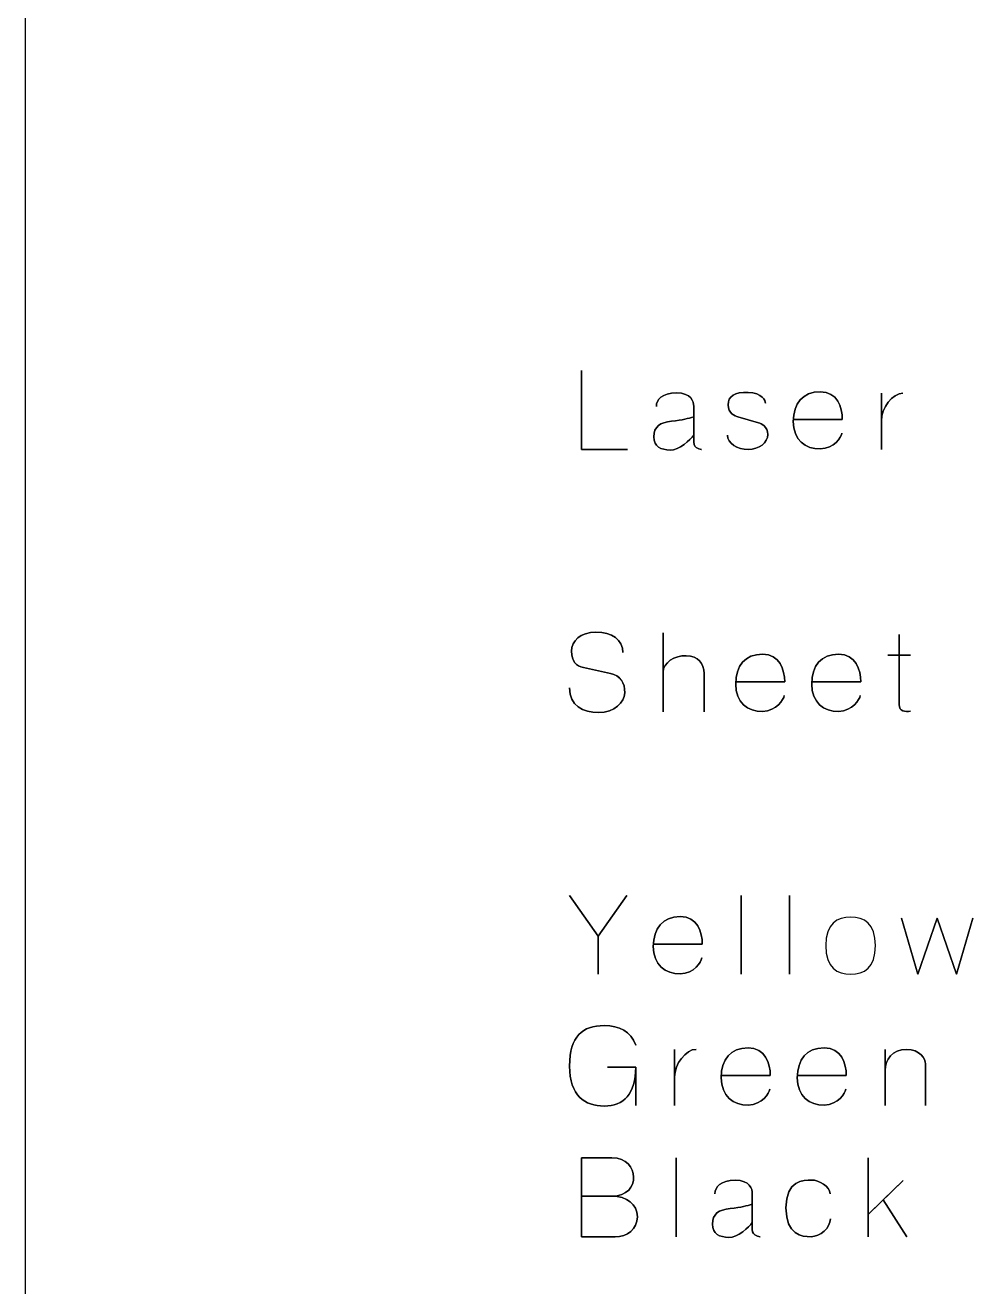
# Model space of a CAD drawing. Extents: x 15 to 785, y -585 to -15.
# Drawn here: x 15 to 70.3, y -161.5 to -88.3 of the extents above; entities that cross this region are included whole.
import ezdxf

# ---------------------------------------------------------------- set-up
doc = ezdxf.new("R2010")
doc.units = 0
doc.header["$MEASUREMENT"] = 0
doc.layers.add('LAYER_1', color=7, linetype='CONTINUOUS')

# ---------------------------------------------------------------- blocks, each defined once
blk = doc.blocks.new('BLOCK_2')
at = {"layer": 'LAYER_1', "color": 250}
blk.add_open_spline([(785, -570), (785, -578.284), (778.285, -585), (770.001, -585), (770.001, -585), (30.001, -585), (30.001, -585), (21.716, -585), (15.001, -578.284), (15.001, -570), (15.001, -570), (15.001, -30), (15.001, -30), (15.001, -21.716), (21.716, -15), (30.001, -15), (30.001, -15), (770.001, -15), (770.001, -15), (778.285, -15), (785, -21.716), (785, -30), (785, -30), (785, -570), (785, -570)], degree=3, knots=[0, 0, 0, 0, 1, 1, 1, 2, 2, 2, 3, 3, 3, 4, 4, 4, 5, 5, 5, 6, 6, 6, 7, 7, 7, 8, 8, 8, 8], dxfattribs=at)
blk = doc.blocks.new('BLOCK_6')
at = {"layer": 'LAYER_1', "color": 250}
for points, knots in [([(49.959, -112.886), (49.959, -112.886), (47.285, -112.886), (47.285, -112.886), (47.285, -112.886), (47.285, -108.306), (47.285, -108.306), (47.285, -108.306), (47.285, -112.886), (47.285, -112.886), (47.285, -112.886), (49.959, -112.886), (49.959, -112.886)], [0, 0, 0, 0, 1, 1, 1, 2, 2, 2, 3, 3, 3, 4, 4, 4, 4]), ([(54.252, -112.886), (54.252, -112.886), (53.801, -112.854), (53.801, -112.473), (53.801, -112.473), (53.801, -110.383), (53.801, -110.383), (53.801, -110.116), (53.668, -109.608), (52.81, -109.608), (51.952, -109.608), (51.635, -109.996), (51.635, -110.396), (51.635, -109.996), (51.952, -109.608), (52.81, -109.608), (53.668, -109.608), (53.801, -110.116), (53.801, -110.383), (53.801, -110.383), (53.801, -112.473), (53.801, -112.473), (53.801, -112.854), (54.252, -112.886), (54.252, -112.886)], [0, 0, 0, 0, 1, 1, 1, 2, 2, 2, 3, 3, 3, 4, 4, 4, 5, 5, 5, 6, 6, 6, 7, 7, 7, 8, 8, 8, 8]), ([(57.966, -110.212), (57.979, -110.053), (57.769, -109.608), (56.969, -109.576), (56.169, -109.557), (55.8, -109.811), (55.8, -110.3), (55.8, -110.796), (56.213, -110.948), (56.366, -110.993), (56.366, -110.993), (57.566, -111.348), (57.566, -111.348), (57.725, -111.386), (58.106, -111.558), (58.106, -112.028), (58.106, -112.498), (57.604, -112.886), (56.969, -112.886), (56.334, -112.886), (55.756, -112.549), (55.756, -112.053), (55.756, -112.549), (56.334, -112.886), (56.969, -112.886), (57.604, -112.886), (58.106, -112.498), (58.106, -112.028), (58.106, -111.558), (57.725, -111.386), (57.566, -111.348), (57.566, -111.348), (56.366, -110.993), (56.366, -110.993), (56.213, -110.948), (55.8, -110.796), (55.8, -110.3), (55.8, -109.811), (56.169, -109.557), (56.969, -109.576), (57.769, -109.608), (57.979, -110.053), (57.966, -110.212)], [0, 0, 0, 0, 1, 1, 1, 2, 2, 2, 3, 3, 3, 4, 4, 4, 5, 5, 5, 6, 6, 6, 7, 7, 7, 8, 8, 8, 9, 9, 9, 10, 10, 10, 11, 11, 11, 12, 12, 12, 13, 13, 13, 14, 14, 14, 14]), ([(62.43, -111.145), (62.43, -110.44), (62.151, -109.538), (61.141, -109.538), (60.138, -109.538), (59.585, -110.224), (59.585, -111.272), (59.585, -112.327), (60.296, -112.886), (61.141, -112.86), (61.992, -112.835), (62.361, -112.174), (62.405, -111.939), (62.361, -112.174), (61.992, -112.835), (61.141, -112.86), (60.296, -112.886), (59.585, -112.327), (59.585, -111.272), (59.585, -110.224), (60.138, -109.538), (61.141, -109.538), (62.151, -109.538), (62.43, -110.44), (62.43, -111.145), (62.43, -111.145), (59.591, -111.145), (59.591, -111.145), (59.591, -111.145), (62.43, -111.145), (62.43, -111.145)], [0, 0, 0, 0, 1, 1, 1, 2, 2, 2, 3, 3, 3, 4, 4, 4, 5, 5, 5, 6, 6, 6, 7, 7, 7, 8, 8, 8, 9, 9, 9, 10, 10, 10, 10]), ([(64.703, -111.221), (64.684, -110.491), (65.357, -109.621), (65.948, -109.627), (65.357, -109.621), (64.684, -110.491), (64.703, -111.221)], [0, 0, 0, 0, 1, 1, 1, 2, 2, 2, 2]), ([(64.703, -112.886), (64.703, -112.886), (64.703, -109.627), (64.703, -109.627), (64.703, -109.627), (64.703, -112.886), (64.703, -112.886)], [0, 0, 0, 0, 1, 1, 1, 2, 2, 2, 2]), ([(53.801, -112.053), (53.61, -112.327), (52.956, -112.943), (52.435, -112.924), (51.908, -112.905), (51.489, -112.74), (51.489, -112.155), (51.489, -111.564), (51.844, -111.317), (52.518, -111.253), (53.185, -111.19), (53.483, -111.088), (53.801, -110.999), (53.483, -111.088), (53.185, -111.19), (52.518, -111.253), (51.844, -111.317), (51.489, -111.564), (51.489, -112.155), (51.489, -112.74), (51.908, -112.905), (52.435, -112.924), (52.956, -112.943), (53.61, -112.327), (53.801, -112.053)], [0, 0, 0, 0, 1, 1, 1, 2, 2, 2, 3, 3, 3, 4, 4, 4, 5, 5, 5, 6, 6, 6, 7, 7, 7, 8, 8, 8, 8]), ([(46.599, -126.741), (46.599, -127.757), (47.374, -128.164), (48.282, -128.164), (49.204, -128.164), (49.782, -127.586), (49.801, -127.02), (49.82, -126.462), (49.534, -126.017), (48.969, -125.896), (48.969, -125.896), (47.412, -125.56), (47.412, -125.56), (46.974, -125.464), (46.714, -125.21), (46.714, -124.613), (46.714, -124.016), (47.215, -123.502), (48.13, -123.502), (49.045, -123.502), (49.712, -123.934), (49.686, -124.689), (49.712, -123.934), (49.045, -123.502), (48.13, -123.502), (47.215, -123.502), (46.714, -124.016), (46.714, -124.613), (46.714, -125.21), (46.961, -125.458), (47.412, -125.56), (47.412, -125.56), (48.969, -125.896), (48.969, -125.896), (49.547, -126.017), (49.82, -126.462), (49.801, -127.02), (49.782, -127.586), (49.204, -128.164), (48.282, -128.164), (47.374, -128.164), (46.599, -127.757), (46.599, -126.741)], [0, 0, 0, 0, 1, 1, 1, 2, 2, 2, 3, 3, 3, 4, 4, 4, 5, 5, 5, 6, 6, 6, 7, 7, 7, 8, 8, 8, 9, 9, 9, 10, 10, 10, 11, 11, 11, 12, 12, 12, 13, 13, 13, 14, 14, 14, 14]), ([(52.029, -128.126), (52.029, -128.126), (52.029, -123.546), (52.029, -123.546), (52.029, -123.546), (52.029, -128.126), (52.029, -128.126)], [0, 0, 0, 0, 1, 1, 1, 2, 2, 2, 2]), ([(66.38, -128.094), (66.069, -128.113), (65.732, -128.126), (65.732, -127.7), (65.732, -127.268), (65.732, -123.635), (65.732, -123.635), (65.732, -123.635), (65.732, -127.268), (65.732, -127.7), (65.732, -128.126), (66.069, -128.113), (66.38, -128.094)], [0, 0, 0, 0, 1, 1, 1, 2, 2, 2, 3, 3, 3, 4, 4, 4, 4]), ([(54.404, -128.126), (54.404, -128.126), (54.404, -126.474), (54.404, -125.896), (54.404, -125.318), (54.055, -124.88), (53.375, -124.867), (52.683, -124.854), (52.029, -125.274), (52.029, -125.826), (52.029, -125.274), (52.683, -124.854), (53.375, -124.867), (54.055, -124.88), (54.404, -125.318), (54.404, -125.896), (54.404, -126.474), (54.404, -128.126), (54.404, -128.126)], [0, 0, 0, 0, 1, 1, 1, 2, 2, 2, 3, 3, 3, 4, 4, 4, 5, 5, 5, 6, 6, 6, 6]), ([(56.245, -126.385), (56.245, -126.385), (59.084, -126.385), (59.084, -126.385), (59.084, -125.68), (58.805, -124.778), (57.795, -124.778), (56.791, -124.778), (56.239, -125.464), (56.239, -126.512), (56.239, -127.567), (56.95, -128.126), (57.795, -128.1), (58.646, -128.075), (59.014, -127.414), (59.059, -127.179), (59.014, -127.414), (58.646, -128.075), (57.795, -128.1), (56.95, -128.126), (56.239, -127.567), (56.239, -126.512), (56.239, -125.464), (56.791, -124.778), (57.795, -124.778), (58.805, -124.778), (59.084, -125.68), (59.084, -126.385), (59.084, -126.385), (56.245, -126.385), (56.245, -126.385)], [0, 0, 0, 0, 1, 1, 1, 2, 2, 2, 3, 3, 3, 4, 4, 4, 5, 5, 5, 6, 6, 6, 7, 7, 7, 8, 8, 8, 9, 9, 9, 10, 10, 10, 10]), ([(60.658, -126.385), (60.658, -126.385), (63.497, -126.385), (63.497, -126.385), (63.497, -125.68), (63.218, -124.778), (62.208, -124.778), (61.204, -124.778), (60.652, -125.464), (60.652, -126.512), (60.652, -127.567), (61.363, -128.126), (62.208, -128.1), (63.059, -128.075), (63.427, -127.414), (63.472, -127.179), (63.427, -127.414), (63.059, -128.075), (62.208, -128.1), (61.363, -128.126), (60.652, -127.567), (60.652, -126.512), (60.652, -125.464), (61.204, -124.778), (62.208, -124.778), (63.218, -124.778), (63.497, -125.68), (63.497, -126.385), (63.497, -126.385), (60.658, -126.385), (60.658, -126.385)], [0, 0, 0, 0, 1, 1, 1, 2, 2, 2, 3, 3, 3, 4, 4, 4, 5, 5, 5, 6, 6, 6, 7, 7, 7, 8, 8, 8, 9, 9, 9, 10, 10, 10, 10]), ([(65.065, -124.835), (65.065, -124.835), (66.393, -124.835), (66.393, -124.835), (66.393, -124.835), (65.065, -124.835), (65.065, -124.835)], [0, 0, 0, 0, 1, 1, 1, 2, 2, 2, 2]), ([(47.285, -156.249), (47.285, -156.249), (49.045, -156.249), (49.045, -156.249), (49.959, -156.249), (50.334, -155.696), (50.315, -155.144), (50.29, -154.591), (49.902, -154.026), (49.057, -154.026), (49.057, -154.026), (47.285, -154.026), (47.285, -154.026), (47.285, -154.026), (47.285, -158.606), (47.285, -158.606), (47.285, -158.606), (49.235, -158.606), (49.235, -158.606), (49.959, -158.606), (50.531, -158.174), (50.531, -157.449), (50.518, -156.725), (49.915, -156.249), (49.045, -156.249), (49.915, -156.249), (50.518, -156.725), (50.531, -157.449), (50.531, -158.174), (49.959, -158.606), (49.235, -158.606), (49.235, -158.606), (47.285, -158.606), (47.285, -158.606), (47.285, -158.606), (47.285, -154.026), (47.285, -154.026), (47.285, -154.026), (49.057, -154.026), (49.057, -154.026), (49.902, -154.026), (50.29, -154.591), (50.315, -155.144), (50.334, -155.696), (49.959, -156.249), (49.045, -156.249), (49.045, -156.249), (47.285, -156.249), (47.285, -156.249)], [0, 0, 0, 0, 1, 1, 1, 2, 2, 2, 3, 3, 3, 4, 4, 4, 5, 5, 5, 6, 6, 6, 7, 7, 7, 8, 8, 8, 9, 9, 9, 10, 10, 10, 11, 11, 11, 12, 12, 12, 13, 13, 13, 14, 14, 14, 15, 15, 15, 16, 16, 16, 16]), ([(52.778, -158.606), (52.778, -158.606), (52.778, -154.026), (52.778, -154.026), (52.778, -154.026), (52.778, -158.606), (52.778, -158.606)], [0, 0, 0, 0, 1, 1, 1, 2, 2, 2, 2]), ([(63.922, -158.606), (63.922, -158.606), (63.922, -157.323), (63.922, -157.323), (63.922, -157.323), (64.799, -156.471), (64.799, -156.471), (64.799, -156.471), (66.184, -158.606), (66.184, -158.606), (66.184, -158.606), (64.799, -156.471), (64.799, -156.471), (64.799, -156.471), (65.968, -155.347), (65.968, -155.347), (65.968, -155.347), (63.922, -157.323), (63.922, -157.323), (63.922, -157.323), (63.922, -154.026), (63.922, -154.026), (63.922, -154.026), (63.922, -158.606), (63.922, -158.606)], [0, 0, 0, 0, 1, 1, 1, 2, 2, 2, 3, 3, 3, 4, 4, 4, 5, 5, 5, 6, 6, 6, 7, 7, 7, 8, 8, 8, 8]), ([(57.204, -158.193), (57.204, -158.193), (57.204, -156.103), (57.204, -156.103), (57.204, -155.836), (57.071, -155.328), (56.213, -155.328), (55.356, -155.328), (55.039, -155.716), (55.039, -156.116), (55.039, -155.716), (55.356, -155.328), (56.213, -155.328), (57.071, -155.328), (57.204, -155.836), (57.204, -156.103), (57.204, -156.103), (57.204, -158.193), (57.204, -158.193), (57.204, -158.574), (57.655, -158.606), (57.655, -158.606), (57.655, -158.606), (57.204, -158.574), (57.204, -158.193)], [0, 0, 0, 0, 1, 1, 1, 2, 2, 2, 3, 3, 3, 4, 4, 4, 5, 5, 5, 6, 6, 6, 7, 7, 7, 8, 8, 8, 8]), ([(61.745, -157.57), (61.726, -158.104), (61.154, -158.606), (60.614, -158.606), (60.08, -158.606), (59.159, -158.517), (59.159, -156.922), (59.159, -155.334), (60.188, -155.315), (60.639, -155.315), (61.09, -155.315), (61.688, -155.665), (61.726, -156.109), (61.688, -155.665), (61.09, -155.315), (60.639, -155.315), (60.188, -155.315), (59.159, -155.334), (59.159, -156.922), (59.159, -158.517), (60.08, -158.606), (60.614, -158.606), (61.154, -158.606), (61.726, -158.104), (61.745, -157.57)], [0, 0, 0, 0, 1, 1, 1, 2, 2, 2, 3, 3, 3, 4, 4, 4, 5, 5, 5, 6, 6, 6, 7, 7, 7, 8, 8, 8, 8]), ([(55.839, -158.644), (55.312, -158.625), (54.892, -158.46), (54.892, -157.875), (54.892, -157.284), (55.248, -157.037), (55.921, -156.973), (56.588, -156.91), (56.887, -156.808), (57.204, -156.719), (56.887, -156.808), (56.588, -156.91), (55.921, -156.973), (55.248, -157.037), (54.892, -157.284), (54.892, -157.875), (54.892, -158.46), (55.312, -158.625), (55.839, -158.644), (56.36, -158.663), (57.014, -158.047), (57.204, -157.774), (57.014, -158.047), (56.36, -158.663), (55.839, -158.644)], [0, 0, 0, 0, 1, 1, 1, 2, 2, 2, 3, 3, 3, 4, 4, 4, 5, 5, 5, 6, 6, 6, 7, 7, 7, 8, 8, 8, 8])]:
    blk.add_open_spline(points, degree=3, knots=knots, dxfattribs=at)
at = {"layer": 'LAYER_1', "color": 2}
for points, knots in [([(48.264, -143.366), (48.264, -143.366), (48.264, -141.161), (48.264, -141.161), (48.264, -141.161), (46.599, -138.786), (46.599, -138.786), (46.599, -138.786), (48.264, -141.161), (48.264, -141.161), (48.264, -141.161), (49.928, -138.786), (49.928, -138.786), (49.928, -138.786), (48.264, -141.161), (48.264, -141.161), (48.264, -141.161), (48.264, -143.366), (48.264, -143.366)], [0, 0, 0, 0, 1, 1, 1, 2, 2, 2, 3, 3, 3, 4, 4, 4, 5, 5, 5, 6, 6, 6, 6]), ([(56.556, -143.366), (56.556, -143.366), (56.556, -138.786), (56.556, -138.786), (56.556, -138.786), (56.556, -143.366), (56.556, -143.366)], [0, 0, 0, 0, 1, 1, 1, 2, 2, 2, 2]), ([(59.357, -143.366), (59.357, -143.366), (59.357, -138.786), (59.357, -138.786), (59.357, -138.786), (59.357, -143.366), (59.357, -143.366)], [0, 0, 0, 0, 1, 1, 1, 2, 2, 2, 2]), ([(54.303, -141.625), (54.303, -140.92), (54.023, -140.018), (53.013, -140.018), (52.01, -140.018), (51.457, -140.704), (51.457, -141.752), (51.457, -142.807), (52.169, -143.366), (53.013, -143.34), (53.864, -143.315), (54.233, -142.654), (54.277, -142.419), (54.233, -142.654), (53.864, -143.315), (53.013, -143.34), (52.169, -143.366), (51.457, -142.807), (51.457, -141.752), (51.457, -140.704), (52.01, -140.018), (53.013, -140.018), (54.023, -140.018), (54.303, -140.92), (54.303, -141.625), (54.303, -141.625), (51.463, -141.625), (51.463, -141.625), (51.463, -141.625), (54.303, -141.625), (54.303, -141.625)], [0, 0, 0, 0, 1, 1, 1, 2, 2, 2, 3, 3, 3, 4, 4, 4, 5, 5, 5, 6, 6, 6, 7, 7, 7, 8, 8, 8, 9, 9, 9, 10, 10, 10, 10]), ([(61.471, -141.701), (61.471, -140.418), (62.125, -140.043), (62.913, -140.043), (63.707, -140.043), (64.355, -140.418), (64.355, -141.701), (64.355, -142.991), (63.707, -143.366), (62.913, -143.366), (62.125, -143.366), (61.471, -142.991), (61.471, -141.701)], [0, 0, 0, 0, 1, 1, 1, 2, 2, 2, 3, 3, 3, 4, 4, 4, 4]), ([(61.471, -141.701), (61.471, -140.418), (62.125, -140.043), (62.913, -140.043), (63.707, -140.043), (64.355, -140.418), (64.355, -141.701), (64.355, -142.991), (63.707, -143.366), (62.913, -143.366), (62.125, -143.366), (61.471, -142.991), (61.471, -141.701)], [0, 0, 0, 0, 1, 1, 1, 2, 2, 2, 3, 3, 3, 4, 4, 4, 4]), ([(66.805, -143.366), (66.805, -143.366), (67.929, -140.107), (67.929, -140.107), (67.929, -140.107), (69.06, -143.366), (69.06, -143.366), (69.06, -143.366), (70, -140.107), (70, -140.107), (70, -140.107), (69.06, -143.366), (69.06, -143.366), (69.06, -143.366), (67.929, -140.107), (67.929, -140.107), (67.929, -140.107), (66.805, -143.366), (66.805, -143.366), (66.805, -143.366), (65.865, -140.107), (65.865, -140.107), (65.865, -140.107), (66.805, -143.366), (66.805, -143.366)], [0, 0, 0, 0, 1, 1, 1, 2, 2, 2, 3, 3, 3, 4, 4, 4, 5, 5, 5, 6, 6, 6, 7, 7, 7, 8, 8, 8, 8])]:
    blk.add_open_spline(points, degree=3, knots=knots, dxfattribs=at)
at = {"layer": 'LAYER_1', "color": 83}
for points, knots in [([(48.803, -148.762), (48.803, -148.762), (50.436, -148.762), (50.436, -148.762), (50.436, -150.325), (49.731, -151.017), (48.607, -151.017), (47.482, -151.017), (46.599, -150.427), (46.599, -148.693), (46.599, -146.952), (47.349, -146.349), (48.607, -146.349), (49.502, -146.349), (50.144, -146.66), (50.436, -147.479), (50.144, -146.66), (49.502, -146.349), (48.607, -146.349), (47.349, -146.349), (46.599, -146.952), (46.599, -148.693), (46.599, -150.427), (47.482, -151.017), (48.607, -151.017), (49.731, -151.017), (50.436, -150.325), (50.436, -148.762), (50.436, -148.762), (48.803, -148.762), (48.803, -148.762)], [0, 0, 0, 0, 1, 1, 1, 2, 2, 2, 3, 3, 3, 4, 4, 4, 5, 5, 5, 6, 6, 6, 7, 7, 7, 8, 8, 8, 9, 9, 9, 10, 10, 10, 10]), ([(52.696, -149.321), (52.677, -148.591), (53.35, -147.721), (53.941, -147.727), (53.35, -147.721), (52.677, -148.591), (52.696, -149.321)], [0, 0, 0, 0, 1, 1, 1, 2, 2, 2, 2]), ([(52.696, -150.986), (52.696, -150.986), (52.696, -147.727), (52.696, -147.727), (52.696, -147.727), (52.696, -150.986), (52.696, -150.986)], [0, 0, 0, 0, 1, 1, 1, 2, 2, 2, 2]), ([(55.407, -149.245), (55.407, -149.245), (58.246, -149.245), (58.246, -149.245), (58.246, -148.54), (57.966, -147.638), (56.957, -147.638), (55.953, -147.638), (55.4, -148.324), (55.4, -149.372), (55.4, -150.427), (56.112, -150.986), (56.957, -150.96), (57.808, -150.935), (58.176, -150.274), (58.221, -150.039), (58.176, -150.274), (57.808, -150.935), (56.957, -150.96), (56.112, -150.986), (55.4, -150.427), (55.4, -149.372), (55.4, -148.324), (55.953, -147.638), (56.957, -147.638), (57.966, -147.638), (58.246, -148.54), (58.246, -149.245), (58.246, -149.245), (55.407, -149.245), (55.407, -149.245)], [0, 0, 0, 0, 1, 1, 1, 2, 2, 2, 3, 3, 3, 4, 4, 4, 5, 5, 5, 6, 6, 6, 7, 7, 7, 8, 8, 8, 9, 9, 9, 10, 10, 10, 10]), ([(59.82, -149.245), (59.82, -149.245), (62.659, -149.245), (62.659, -149.245), (62.659, -148.54), (62.38, -147.638), (61.37, -147.638), (60.366, -147.638), (59.814, -148.324), (59.814, -149.372), (59.814, -150.427), (60.525, -150.986), (61.37, -150.96), (62.221, -150.935), (62.589, -150.274), (62.634, -150.039), (62.589, -150.274), (62.221, -150.935), (61.37, -150.96), (60.525, -150.986), (59.814, -150.427), (59.814, -149.372), (59.814, -148.324), (60.366, -147.638), (61.37, -147.638), (62.38, -147.638), (62.659, -148.54), (62.659, -149.245), (62.659, -149.245), (59.82, -149.245), (59.82, -149.245)], [0, 0, 0, 0, 1, 1, 1, 2, 2, 2, 3, 3, 3, 4, 4, 4, 5, 5, 5, 6, 6, 6, 7, 7, 7, 8, 8, 8, 9, 9, 9, 10, 10, 10, 10]), ([(67.25, -148.572), (67.25, -148.28), (66.958, -147.733), (66.151, -147.727), (65.338, -147.721), (64.913, -148.35), (64.913, -148.934), (64.913, -148.35), (65.338, -147.721), (66.151, -147.727), (66.958, -147.733), (67.25, -148.28), (67.25, -148.572), (67.25, -148.864), (67.25, -150.986), (67.25, -150.986), (67.25, -150.986), (67.25, -148.864), (67.25, -148.572)], [0, 0, 0, 0, 1, 1, 1, 2, 2, 2, 3, 3, 3, 4, 4, 4, 5, 5, 5, 6, 6, 6, 6]), ([(64.913, -147.727), (64.913, -147.727), (64.913, -150.986), (64.913, -150.986), (64.913, -150.986), (64.913, -147.727), (64.913, -147.727)], [0, 0, 0, 0, 1, 1, 1, 2, 2, 2, 2]), ([(50.436, -150.986), (50.436, -150.986), (50.436, -148.762), (50.436, -148.762), (50.436, -148.762), (50.436, -150.986), (50.436, -150.986)], [0, 0, 0, 0, 1, 1, 1, 2, 2, 2, 2])]:
    blk.add_open_spline(points, degree=3, knots=knots, dxfattribs=at)

msp = doc.modelspace()

# ---------------------------------------------------------------- block references
at = {"layer": 'LAYER_1'}
for name in ['BLOCK_2', 'BLOCK_6']:
    msp.add_blockref(name, (0, 0), dxfattribs=at)

doc.saveas('drawing.dxf')
